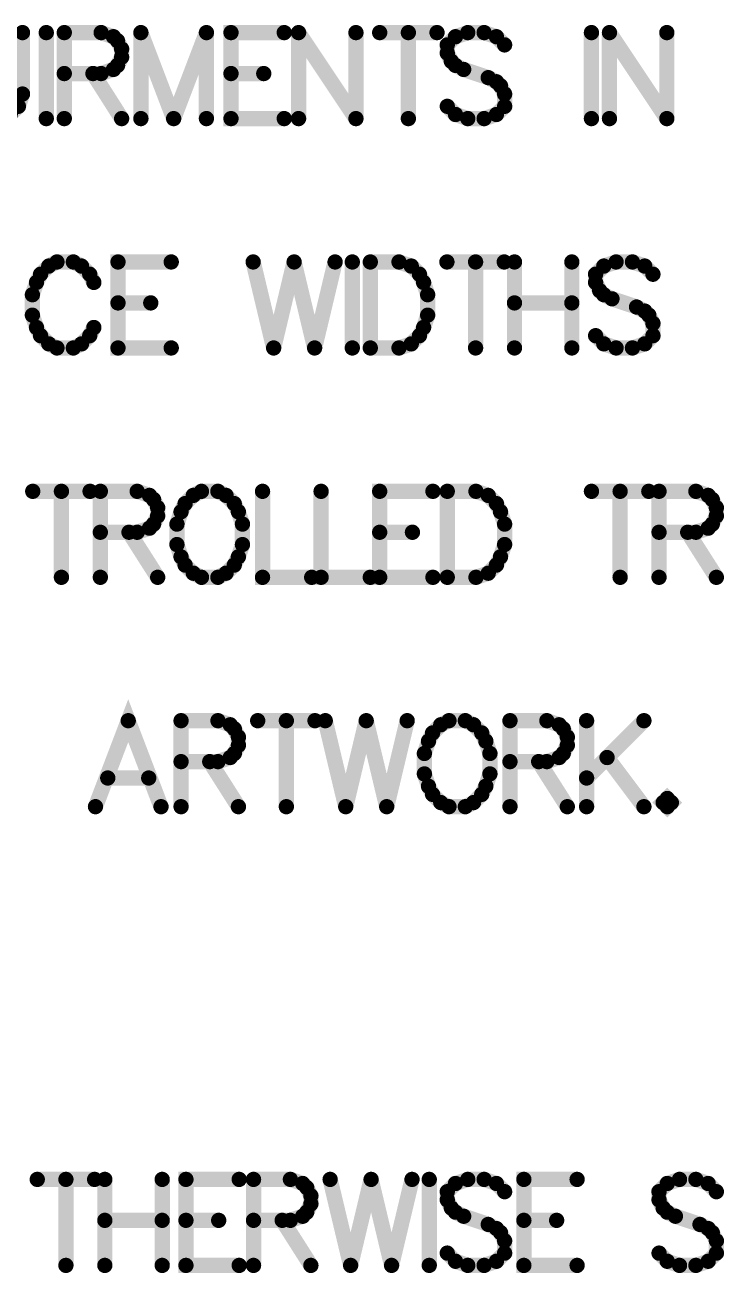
# Model space of a CAD drawing. Extents: x -9.8 to 23.3, y -7.1 to 14.3.
# Drawn here: x -5.481 to -5.024, y 5.085 to 5.901 of the extents above; entities that cross this region are included whole.
import ezdxf

# ---------------------------------------------------------------- set-up
doc = ezdxf.new("R2010")
doc.units = 0
doc.layers.add('2D_LINE_00', color=1, linetype='CONTINUOUS')

# ---------------------------------------------------------------- blocks, each defined once
blk = doc.blocks.new('SMOOTH_0$01')
at = {"const_width": 0.005}
blk.add_lwpolyline([(-0.0025, 0, 1), (0.0025, 0, 1)], format="xyb", close=True, dxfattribs=at)
blk = doc.blocks.new('DRAWING_961')
at = {"layer": '2D_LINE_00', "const_width": 0.01}
blk.add_lwpolyline([(0, 0), (-0.02143, 0.05624), (-0.04285, 0)], dxfattribs=at)
at = {"layer": '2D_LINE_00'}
for p in [(-0.02143, 0.05624), (-0.04285, 0), (0, 0)]:
    blk.add_blockref('SMOOTH_0$01', p, dxfattribs=at)
blk = doc.blocks.new('DRAWING_962')
at = {"layer": '2D_LINE_00', "const_width": 0.01}
blk.add_lwpolyline([(0, 0), (0.02678, 0)], dxfattribs=at)
at = {"layer": '2D_LINE_00'}
for p in [(0, 0), (0.02678, 0)]:
    blk.add_blockref('SMOOTH_0$01', p, dxfattribs=at)
blk = doc.blocks.new('DRAWING_963')
at = {"layer": '2D_LINE_00', "const_width": 0.01}
blk.add_lwpolyline([(0, 0), (0, -0.05624)], dxfattribs=at)
at = {"layer": '2D_LINE_00'}
for p in [(0, 0), (0, -0.05624)]:
    blk.add_blockref('SMOOTH_0$01', p, dxfattribs=at)
blk = doc.blocks.new('DRAWING_964')
at = {"layer": '2D_LINE_00', "const_width": 0.01}
blk.add_lwpolyline([(0, 0), (0.0241, 0), (0.03213, -0.00268), (0.03481, -0.00536), (0.03749, -0.01071), (0.03749, -0.01607), (0.03481, -0.02143), (0.03213, -0.0241), (0.0241, -0.02678), (0, -0.02678)], dxfattribs=at)
at = {"layer": '2D_LINE_00'}
for p in [(0, 0), (0.0241, 0), (0.03213, -0.00268), (0.03481, -0.00536), (0.03749, -0.01071), (0.03749, -0.01607), (0, -0.02678), (0.0241, -0.02678), (0.03213, -0.0241), (0.03481, -0.02143)]:
    blk.add_blockref('SMOOTH_0$01', p, dxfattribs=at)
blk = doc.blocks.new('DRAWING_965')
at = {"layer": '2D_LINE_00', "const_width": 0.01}
blk.add_lwpolyline([(0, 0), (0.01875, -0.02946)], dxfattribs=at)
at = {"layer": '2D_LINE_00'}
for p in [(0, 0), (0.01875, -0.02946)]:
    blk.add_blockref('SMOOTH_0$01', p, dxfattribs=at)
blk = doc.blocks.new('DRAWING_966')
at = {"layer": '2D_LINE_00', "const_width": 0.01}
blk.add_lwpolyline([(0, 0), (0, -0.05624)], dxfattribs=at)
at = {"layer": '2D_LINE_00'}
for p in [(0, 0), (0, -0.05624)]:
    blk.add_blockref('SMOOTH_0$01', p, dxfattribs=at)
blk = doc.blocks.new('DRAWING_967')
at = {"layer": '2D_LINE_00', "const_width": 0.01}
blk.add_lwpolyline([(0, 0), (0.03749, 0)], dxfattribs=at)
at = {"layer": '2D_LINE_00'}
for p in [(0, 0), (0.03749, 0)]:
    blk.add_blockref('SMOOTH_0$01', p, dxfattribs=at)
blk = doc.blocks.new('DRAWING_968')
at = {"layer": '2D_LINE_00', "const_width": 0.01}
blk.add_lwpolyline([(0, 0), (0.01339, -0.05624)], dxfattribs=at)
at = {"layer": '2D_LINE_00'}
for p in [(0, 0), (0.01339, -0.05624)]:
    blk.add_blockref('SMOOTH_0$01', p, dxfattribs=at)
blk = doc.blocks.new('DRAWING_969')
at = {"layer": '2D_LINE_00', "const_width": 0.01}
blk.add_lwpolyline([(0, 0), (-0.01339, -0.05624)], dxfattribs=at)
at = {"layer": '2D_LINE_00'}
for p in [(0, 0), (-0.01339, -0.05624)]:
    blk.add_blockref('SMOOTH_0$01', p, dxfattribs=at)
blk = doc.blocks.new('DRAWING_970')
at = {"layer": '2D_LINE_00', "const_width": 0.01}
blk.add_lwpolyline([(0, 0), (0.01339, -0.05624)], dxfattribs=at)
at = {"layer": '2D_LINE_00'}
for p in [(0, 0), (0.01339, -0.05624)]:
    blk.add_blockref('SMOOTH_0$01', p, dxfattribs=at)
blk = doc.blocks.new('DRAWING_971')
at = {"layer": '2D_LINE_00', "const_width": 0.01}
blk.add_lwpolyline([(0, 0), (-0.01339, -0.05624)], dxfattribs=at)
at = {"layer": '2D_LINE_00'}
for p in [(0, 0), (-0.01339, -0.05624)]:
    blk.add_blockref('SMOOTH_0$01', p, dxfattribs=at)
blk = doc.blocks.new('DRAWING_972')
at = {"layer": '2D_LINE_00', "const_width": 0.01}
blk.add_lwpolyline([(0, 0), (-0.00536, -0.00268), (-0.01071, -0.00804), (-0.01339, -0.01339), (-0.01607, -0.02143), (-0.01607, -0.03482), (-0.01339, -0.04285), (-0.01071, -0.04821), (-0.00536, -0.05356), (0, -0.05624), (0.01071, -0.05624), (0.01607, -0.05356), (0.02142, -0.04821), (0.0241, -0.04285), (0.02678, -0.03482), (0.02678, -0.02143), (0.0241, -0.01339), (0.02142, -0.00804), (0.01607, -0.00268), (0.01071, 0), (0, 0)], dxfattribs=at)
at = {"layer": '2D_LINE_00'}
for p in [(-0.00536, -0.00268), (0, 0), (0, 0), (0.01071, 0), (0.01607, -0.00268), (-0.01071, -0.00804), (0.02142, -0.00804), (-0.01339, -0.01339), (0.0241, -0.01339), (-0.01607, -0.02143), (0.02678, -0.02143), (-0.01607, -0.03482), (0.02678, -0.03482), (-0.01339, -0.04285), (0.0241, -0.04285), (-0.01071, -0.04821), (-0.00536, -0.05356), (0.01607, -0.05356), (0.02142, -0.04821), (0, -0.05624), (0.01071, -0.05624)]:
    blk.add_blockref('SMOOTH_0$01', p, dxfattribs=at)
blk = doc.blocks.new('DRAWING_973')
at = {"layer": '2D_LINE_00', "const_width": 0.01}
blk.add_lwpolyline([(0, 0), (0, -0.05624)], dxfattribs=at)
at = {"layer": '2D_LINE_00'}
for p in [(0, 0), (0, -0.05624)]:
    blk.add_blockref('SMOOTH_0$01', p, dxfattribs=at)
blk = doc.blocks.new('DRAWING_974')
at = {"layer": '2D_LINE_00', "const_width": 0.01}
blk.add_lwpolyline([(0, 0), (0.0241, 0), (0.03214, -0.00268), (0.03482, -0.00536), (0.03749, -0.01071), (0.03749, -0.01607), (0.03482, -0.02143), (0.03214, -0.0241), (0.0241, -0.02678), (0, -0.02678)], dxfattribs=at)
at = {"layer": '2D_LINE_00'}
for p in [(0, 0), (0.0241, 0), (0.03214, -0.00268), (0.03482, -0.00536), (0.03749, -0.01071), (0.03749, -0.01607), (0, -0.02678), (0.0241, -0.02678), (0.03214, -0.0241), (0.03482, -0.02143)]:
    blk.add_blockref('SMOOTH_0$01', p, dxfattribs=at)
blk = doc.blocks.new('DRAWING_975')
at = {"layer": '2D_LINE_00', "const_width": 0.01}
blk.add_lwpolyline([(0, 0), (0.01874, -0.02946)], dxfattribs=at)
at = {"layer": '2D_LINE_00'}
for p in [(0, 0), (0.01874, -0.02946)]:
    blk.add_blockref('SMOOTH_0$01', p, dxfattribs=at)
blk = doc.blocks.new('DRAWING_976')
at = {"layer": '2D_LINE_00', "const_width": 0.01}
blk.add_lwpolyline([(0, 0), (0, -0.05624)], dxfattribs=at)
at = {"layer": '2D_LINE_00'}
for p in [(0, 0), (0, -0.05624)]:
    blk.add_blockref('SMOOTH_0$01', p, dxfattribs=at)
blk = doc.blocks.new('DRAWING_977')
at = {"layer": '2D_LINE_00', "const_width": 0.01}
blk.add_lwpolyline([(0, 0), (-0.03749, -0.03749)], dxfattribs=at)
at = {"layer": '2D_LINE_00'}
for p in [(0, 0), (-0.03749, -0.03749)]:
    blk.add_blockref('SMOOTH_0$01', p, dxfattribs=at)
blk = doc.blocks.new('DRAWING_978')
at = {"layer": '2D_LINE_00', "const_width": 0.01}
blk.add_lwpolyline([(0, 0), (0.0241, -0.03214)], dxfattribs=at)
at = {"layer": '2D_LINE_00'}
for p in [(0, 0), (0.0241, -0.03214)]:
    blk.add_blockref('SMOOTH_0$01', p, dxfattribs=at)
blk = doc.blocks.new('DRAWING_979')
at = {"layer": '2D_LINE_00', "const_width": 0.01}
blk.add_lwpolyline([(0, 0), (-0.00268, -0.00268), (0, -0.00536), (0.00267, -0.00268), (0, 0)], dxfattribs=at)
at = {"layer": '2D_LINE_00'}
for p in [(-0.00268, -0.00268), (0, 0), (0, 0), (0.00267, -0.00268), (0, -0.00536)]:
    blk.add_blockref('SMOOTH_0$01', p, dxfattribs=at)
blk = doc.blocks.new('DRAWING_994')
at = {"layer": '2D_LINE_00', "const_width": 0.01}
blk.add_lwpolyline([(0, 0), (-0.00268, 0.00535), (-0.00804, 0.01071), (-0.01339, 0.01339), (-0.02411, 0.01339), (-0.02946, 0.01071), (-0.03482, 0.00535), (-0.0375, 0), (-0.04017, -0.00804), (-0.04017, -0.02143), (-0.0375, -0.02946), (-0.03482, -0.03482), (-0.02946, -0.04017), (-0.02411, -0.04285), (-0.01339, -0.04285), (-0.00804, -0.04017), (-0.00268, -0.03482), (0, -0.02946)], dxfattribs=at)
at = {"layer": '2D_LINE_00'}
for p in [(-0.02411, 0.01339), (-0.01339, 0.01339), (-0.03482, 0.00535), (-0.02946, 0.01071), (-0.00804, 0.01071), (-0.00268, 0.00535), (-0.0375, 0), (0, 0), (-0.04017, -0.00804), (-0.04017, -0.02143), (-0.0375, -0.02946), (0, -0.02946), (-0.03482, -0.03482), (-0.00268, -0.03482), (-0.02946, -0.04017), (-0.02411, -0.04285), (-0.01339, -0.04285), (-0.00804, -0.04017)]:
    blk.add_blockref('SMOOTH_0$01', p, dxfattribs=at)
blk = doc.blocks.new('DRAWING_995')
at = {"layer": '2D_LINE_00', "const_width": 0.01}
blk.add_lwpolyline([(0, 0), (-0.03481, 0), (-0.03481, -0.05624), (0, -0.05624)], dxfattribs=at)
at = {"layer": '2D_LINE_00'}
for p in [(-0.03481, 0), (0, 0), (-0.03481, -0.05624), (0, -0.05624)]:
    blk.add_blockref('SMOOTH_0$01', p, dxfattribs=at)
blk = doc.blocks.new('DRAWING_996')
at = {"layer": '2D_LINE_00', "const_width": 0.01}
blk.add_lwpolyline([(0, 0), (0.02142, 0)], dxfattribs=at)
at = {"layer": '2D_LINE_00'}
for p in [(0, 0), (0.02142, 0)]:
    blk.add_blockref('SMOOTH_0$01', p, dxfattribs=at)
blk = doc.blocks.new('DRAWING_997')
at = {"layer": '2D_LINE_00', "const_width": 0.01}
blk.add_lwpolyline([(0, 0), (0.01339, -0.05624)], dxfattribs=at)
at = {"layer": '2D_LINE_00'}
for p in [(0, 0), (0.01339, -0.05624)]:
    blk.add_blockref('SMOOTH_0$01', p, dxfattribs=at)
blk = doc.blocks.new('DRAWING_998')
at = {"layer": '2D_LINE_00', "const_width": 0.01}
blk.add_lwpolyline([(0, 0), (-0.01339, -0.05624)], dxfattribs=at)
at = {"layer": '2D_LINE_00'}
for p in [(0, 0), (-0.01339, -0.05624)]:
    blk.add_blockref('SMOOTH_0$01', p, dxfattribs=at)
blk = doc.blocks.new('DRAWING_999')
at = {"layer": '2D_LINE_00', "const_width": 0.01}
blk.add_lwpolyline([(0, 0), (0.01339, -0.05624)], dxfattribs=at)
at = {"layer": '2D_LINE_00'}
for p in [(0, 0), (0.01339, -0.05624)]:
    blk.add_blockref('SMOOTH_0$01', p, dxfattribs=at)
blk = doc.blocks.new('DRAWING_1000')
at = {"layer": '2D_LINE_00', "const_width": 0.01}
blk.add_lwpolyline([(0, 0), (-0.01339, -0.05624)], dxfattribs=at)
at = {"layer": '2D_LINE_00'}
for p in [(0, 0), (-0.01339, -0.05624)]:
    blk.add_blockref('SMOOTH_0$01', p, dxfattribs=at)
blk = doc.blocks.new('DRAWING_1001')
at = {"layer": '2D_LINE_00', "const_width": 0.01}
blk.add_lwpolyline([(0, 0), (0, -0.05624)], dxfattribs=at)
at = {"layer": '2D_LINE_00'}
for p in [(0, 0), (0, -0.05624)]:
    blk.add_blockref('SMOOTH_0$01', p, dxfattribs=at)
blk = doc.blocks.new('DRAWING_1002')
at = {"layer": '2D_LINE_00', "const_width": 0.01}
blk.add_lwpolyline([(0, 0), (0, -0.05624)], dxfattribs=at)
at = {"layer": '2D_LINE_00'}
for p in [(0, 0), (0, -0.05624)]:
    blk.add_blockref('SMOOTH_0$01', p, dxfattribs=at)
blk = doc.blocks.new('DRAWING_1003')
at = {"layer": '2D_LINE_00', "const_width": 0.01}
blk.add_lwpolyline([(0, 0), (0.01875, 0), (0.02678, -0.00268), (0.03214, -0.00804), (0.03482, -0.01339), (0.03749, -0.02143), (0.03749, -0.03482), (0.03482, -0.04285), (0.03214, -0.04821), (0.02678, -0.05356), (0.01875, -0.05624), (0, -0.05624)], dxfattribs=at)
at = {"layer": '2D_LINE_00'}
for p in [(0, 0), (0.01875, 0), (0.02678, -0.00268), (0.03214, -0.00804), (0.03482, -0.01339), (0.03749, -0.02143), (0.03749, -0.03482), (0.03482, -0.04285), (0.02678, -0.05356), (0.03214, -0.04821), (0, -0.05624), (0.01875, -0.05624)]:
    blk.add_blockref('SMOOTH_0$01', p, dxfattribs=at)
blk = doc.blocks.new('DRAWING_1004')
at = {"layer": '2D_LINE_00', "const_width": 0.01}
blk.add_lwpolyline([(0, 0), (0, -0.05624)], dxfattribs=at)
at = {"layer": '2D_LINE_00'}
for p in [(0, 0), (0, -0.05624)]:
    blk.add_blockref('SMOOTH_0$01', p, dxfattribs=at)
blk = doc.blocks.new('DRAWING_1005')
at = {"layer": '2D_LINE_00', "const_width": 0.01}
blk.add_lwpolyline([(0, 0), (0.03749, 0)], dxfattribs=at)
at = {"layer": '2D_LINE_00'}
for p in [(0, 0), (0.03749, 0)]:
    blk.add_blockref('SMOOTH_0$01', p, dxfattribs=at)
blk = doc.blocks.new('DRAWING_1006')
at = {"layer": '2D_LINE_00', "const_width": 0.01}
blk.add_lwpolyline([(0, 0), (0, -0.05624)], dxfattribs=at)
at = {"layer": '2D_LINE_00'}
for p in [(0, 0), (0, -0.05624)]:
    blk.add_blockref('SMOOTH_0$01', p, dxfattribs=at)
blk = doc.blocks.new('DRAWING_1007')
at = {"layer": '2D_LINE_00', "const_width": 0.01}
blk.add_lwpolyline([(0, 0), (0, -0.05624)], dxfattribs=at)
at = {"layer": '2D_LINE_00'}
for p in [(0, 0), (0, -0.05624)]:
    blk.add_blockref('SMOOTH_0$01', p, dxfattribs=at)
blk = doc.blocks.new('DRAWING_1008')
at = {"layer": '2D_LINE_00', "const_width": 0.01}
blk.add_lwpolyline([(0, 0), (0.03749, 0)], dxfattribs=at)
at = {"layer": '2D_LINE_00'}
for p in [(0, 0), (0.03749, 0)]:
    blk.add_blockref('SMOOTH_0$01', p, dxfattribs=at)
blk = doc.blocks.new('DRAWING_1009')
at = {"layer": '2D_LINE_00', "const_width": 0.01}
blk.add_lwpolyline([(0, 0), (-0.00535, 0.00536), (-0.01339, 0.00804), (-0.0241, 0.00804), (-0.03213, 0.00536), (-0.03749, 0), (-0.03749, -0.00535), (-0.03481, -0.01071), (-0.03213, -0.01339), (-0.02678, -0.01606), (-0.01071, -0.02142), (-0.00535, -0.0241), (-0.00268, -0.02678), (0, -0.03213), (0, -0.04017), (-0.00535, -0.04552), (-0.01339, -0.0482), (-0.0241, -0.0482), (-0.03213, -0.04552), (-0.03749, -0.04017)], dxfattribs=at)
at = {"layer": '2D_LINE_00'}
for p in [(-0.03213, 0.00536), (-0.0241, 0.00804), (-0.01339, 0.00804), (-0.00535, 0.00536), (-0.03749, 0), (0, 0), (-0.03749, -0.00535), (-0.03481, -0.01071), (-0.03213, -0.01339), (-0.02678, -0.01606), (-0.01071, -0.02142), (-0.00535, -0.0241), (-0.00268, -0.02678), (0, -0.03213), (-0.03749, -0.04017), (-0.03213, -0.04552), (-0.00535, -0.04552), (0, -0.04017), (-0.0241, -0.0482), (-0.01339, -0.0482)]:
    blk.add_blockref('SMOOTH_0$01', p, dxfattribs=at)
blk = doc.blocks.new('DRAWING_1098')
at = {"layer": '2D_LINE_00', "const_width": 0.01}
blk.add_lwpolyline([(0, 0), (0, -0.05624)], dxfattribs=at)
at = {"layer": '2D_LINE_00'}
for p in [(0, 0), (0, -0.05624)]:
    blk.add_blockref('SMOOTH_0$01', p, dxfattribs=at)
blk = doc.blocks.new('DRAWING_1099')
at = {"layer": '2D_LINE_00', "const_width": 0.01}
blk.add_lwpolyline([(0, 0), (0.03749, 0)], dxfattribs=at)
at = {"layer": '2D_LINE_00'}
for p in [(0, 0), (0.03749, 0)]:
    blk.add_blockref('SMOOTH_0$01', p, dxfattribs=at)
blk = doc.blocks.new('DRAWING_1100')
at = {"layer": '2D_LINE_00', "const_width": 0.01}
blk.add_lwpolyline([(0, 0), (0, -0.05624)], dxfattribs=at)
at = {"layer": '2D_LINE_00'}
for p in [(0, 0), (0, -0.05624)]:
    blk.add_blockref('SMOOTH_0$01', p, dxfattribs=at)
blk = doc.blocks.new('DRAWING_1101')
at = {"layer": '2D_LINE_00', "const_width": 0.01}
blk.add_lwpolyline([(0, 0), (0.0241, 0), (0.03213, -0.00268), (0.03481, -0.00536), (0.03749, -0.01071), (0.03749, -0.01607), (0.03481, -0.02143), (0.03213, -0.0241), (0.0241, -0.02678), (0, -0.02678)], dxfattribs=at)
at = {"layer": '2D_LINE_00'}
for p in [(0, 0), (0.0241, 0), (0.03213, -0.00268), (0.03481, -0.00536), (0.03749, -0.01071), (0.03749, -0.01607), (0, -0.02678), (0.0241, -0.02678), (0.03213, -0.0241), (0.03481, -0.02143)]:
    blk.add_blockref('SMOOTH_0$01', p, dxfattribs=at)
blk = doc.blocks.new('DRAWING_1102')
at = {"layer": '2D_LINE_00', "const_width": 0.01}
blk.add_lwpolyline([(0, 0), (0.01875, -0.02946)], dxfattribs=at)
at = {"layer": '2D_LINE_00'}
for p in [(0, 0), (0.01875, -0.02946)]:
    blk.add_blockref('SMOOTH_0$01', p, dxfattribs=at)
blk = doc.blocks.new('DRAWING_1103')
at = {"layer": '2D_LINE_00', "const_width": 0.01}
blk.add_lwpolyline([(0, 0), (-0.00535, -0.00268), (-0.01071, -0.00804), (-0.01338, -0.01339), (-0.01606, -0.02143), (-0.01606, -0.03482), (-0.01338, -0.04285), (-0.01071, -0.04821), (-0.00535, -0.05356), (0, -0.05624), (0.01072, -0.05624), (0.01607, -0.05356), (0.02143, -0.04821), (0.02411, -0.04285), (0.02678, -0.03482), (0.02678, -0.02143), (0.02411, -0.01339), (0.02143, -0.00804), (0.01607, -0.00268), (0.01072, 0), (0, 0)], dxfattribs=at)
at = {"layer": '2D_LINE_00'}
for p in [(-0.00535, -0.00268), (0, 0), (0, 0), (0.01072, 0), (0.01607, -0.00268), (-0.01071, -0.00804), (0.02143, -0.00804), (-0.01338, -0.01339), (0.02411, -0.01339), (-0.01606, -0.02143), (0.02678, -0.02143), (-0.01606, -0.03482), (0.02678, -0.03482), (-0.01338, -0.04285), (0.02411, -0.04285), (-0.01071, -0.04821), (-0.00535, -0.05356), (0.01607, -0.05356), (0.02143, -0.04821), (0, -0.05624), (0.01072, -0.05624)]:
    blk.add_blockref('SMOOTH_0$01', p, dxfattribs=at)
blk = doc.blocks.new('DRAWING_1104')
at = {"layer": '2D_LINE_00', "const_width": 0.01}
blk.add_lwpolyline([(0, 0), (0, -0.05624), (0.03213, -0.05624)], dxfattribs=at)
at = {"layer": '2D_LINE_00'}
for p in [(0, 0), (0, -0.05624), (0.03213, -0.05624)]:
    blk.add_blockref('SMOOTH_0$01', p, dxfattribs=at)
blk = doc.blocks.new('DRAWING_1105')
at = {"layer": '2D_LINE_00', "const_width": 0.01}
blk.add_lwpolyline([(0, 0), (0, -0.05624), (0.03214, -0.05624)], dxfattribs=at)
at = {"layer": '2D_LINE_00'}
for p in [(0, 0), (0, -0.05624), (0.03214, -0.05624)]:
    blk.add_blockref('SMOOTH_0$01', p, dxfattribs=at)
blk = doc.blocks.new('DRAWING_1106')
at = {"layer": '2D_LINE_00', "const_width": 0.01}
blk.add_lwpolyline([(0, 0), (-0.03481, 0), (-0.03481, -0.05624), (0, -0.05624)], dxfattribs=at)
at = {"layer": '2D_LINE_00'}
for p in [(-0.03481, 0), (0, 0), (-0.03481, -0.05624), (0, -0.05624)]:
    blk.add_blockref('SMOOTH_0$01', p, dxfattribs=at)
blk = doc.blocks.new('DRAWING_1107')
at = {"layer": '2D_LINE_00', "const_width": 0.01}
blk.add_lwpolyline([(0, 0), (0.02142, 0)], dxfattribs=at)
at = {"layer": '2D_LINE_00'}
for p in [(0, 0), (0.02142, 0)]:
    blk.add_blockref('SMOOTH_0$01', p, dxfattribs=at)
blk = doc.blocks.new('DRAWING_1108')
at = {"layer": '2D_LINE_00', "const_width": 0.01}
blk.add_lwpolyline([(0, 0), (0, -0.05624)], dxfattribs=at)
at = {"layer": '2D_LINE_00'}
for p in [(0, 0), (0, -0.05624)]:
    blk.add_blockref('SMOOTH_0$01', p, dxfattribs=at)
blk = doc.blocks.new('DRAWING_1109')
at = {"layer": '2D_LINE_00', "const_width": 0.01}
blk.add_lwpolyline([(0, 0), (0.01874, 0), (0.02678, -0.00268), (0.03213, -0.00804), (0.03481, -0.01339), (0.03749, -0.02143), (0.03749, -0.03482), (0.03481, -0.04285), (0.03213, -0.04821), (0.02678, -0.05356), (0.01874, -0.05624), (0, -0.05624)], dxfattribs=at)
at = {"layer": '2D_LINE_00'}
for p in [(0, 0), (0.01874, 0), (0.02678, -0.00268), (0.03213, -0.00804), (0.03481, -0.01339), (0.03749, -0.02143), (0.03749, -0.03482), (0.03481, -0.04285), (0.02678, -0.05356), (0.03213, -0.04821), (0, -0.05624), (0.01874, -0.05624)]:
    blk.add_blockref('SMOOTH_0$01', p, dxfattribs=at)
blk = doc.blocks.new('DRAWING_1110')
at = {"layer": '2D_LINE_00', "const_width": 0.01}
blk.add_lwpolyline([(0, 0), (0, -0.05624)], dxfattribs=at)
at = {"layer": '2D_LINE_00'}
for p in [(0, 0), (0, -0.05624)]:
    blk.add_blockref('SMOOTH_0$01', p, dxfattribs=at)
blk = doc.blocks.new('DRAWING_1111')
at = {"layer": '2D_LINE_00', "const_width": 0.01}
blk.add_lwpolyline([(0, 0), (0.03749, 0)], dxfattribs=at)
at = {"layer": '2D_LINE_00'}
for p in [(0, 0), (0.03749, 0)]:
    blk.add_blockref('SMOOTH_0$01', p, dxfattribs=at)
blk = doc.blocks.new('DRAWING_1112')
at = {"layer": '2D_LINE_00', "const_width": 0.01}
blk.add_lwpolyline([(0, 0), (0, -0.05624)], dxfattribs=at)
at = {"layer": '2D_LINE_00'}
for p in [(0, 0), (0, -0.05624)]:
    blk.add_blockref('SMOOTH_0$01', p, dxfattribs=at)
blk = doc.blocks.new('DRAWING_1113')
at = {"layer": '2D_LINE_00', "const_width": 0.01}
blk.add_lwpolyline([(0, 0), (0.0241, 0), (0.03213, -0.00268), (0.03481, -0.00536), (0.03749, -0.01071), (0.03749, -0.01607), (0.03481, -0.02143), (0.03213, -0.0241), (0.0241, -0.02678), (0, -0.02678)], dxfattribs=at)
at = {"layer": '2D_LINE_00'}
for p in [(0, 0), (0.0241, 0), (0.03213, -0.00268), (0.03481, -0.00536), (0.03749, -0.01071), (0.03749, -0.01607), (0, -0.02678), (0.0241, -0.02678), (0.03213, -0.0241), (0.03481, -0.02143)]:
    blk.add_blockref('SMOOTH_0$01', p, dxfattribs=at)
blk = doc.blocks.new('DRAWING_1114')
at = {"layer": '2D_LINE_00', "const_width": 0.01}
blk.add_lwpolyline([(0, 0), (0.01875, -0.02946)], dxfattribs=at)
at = {"layer": '2D_LINE_00'}
for p in [(0, 0), (0.01875, -0.02946)]:
    blk.add_blockref('SMOOTH_0$01', p, dxfattribs=at)
blk = doc.blocks.new('DRAWING_1196')
at = {"layer": '2D_LINE_00', "const_width": 0.01}
blk.add_lwpolyline([(0, 0), (0, -0.04017), (0.00268, -0.04821), (0.00804, -0.05356), (0.01607, -0.05624), (0.02143, -0.05624), (0.02946, -0.05356), (0.03482, -0.04821), (0.0375, -0.04017), (0.0375, 0)], dxfattribs=at)
at = {"layer": '2D_LINE_00'}
for p in [(0, 0), (0.0375, 0), (0, -0.04017), (0.0375, -0.04017), (0.00268, -0.04821), (0.00804, -0.05356), (0.02946, -0.05356), (0.03482, -0.04821), (0.01607, -0.05624), (0.02143, -0.05624)]:
    blk.add_blockref('SMOOTH_0$01', p, dxfattribs=at)
blk = doc.blocks.new('DRAWING_1197')
at = {"layer": '2D_LINE_00', "const_width": 0.01}
blk.add_lwpolyline([(0, 0), (0, -0.05624)], dxfattribs=at)
at = {"layer": '2D_LINE_00'}
for p in [(0, 0), (0, -0.05624)]:
    blk.add_blockref('SMOOTH_0$01', p, dxfattribs=at)
blk = doc.blocks.new('DRAWING_1198')
at = {"layer": '2D_LINE_00', "const_width": 0.01}
blk.add_lwpolyline([(0, 0), (0, -0.05624)], dxfattribs=at)
at = {"layer": '2D_LINE_00'}
for p in [(0, 0), (0, -0.05624)]:
    blk.add_blockref('SMOOTH_0$01', p, dxfattribs=at)
blk = doc.blocks.new('DRAWING_1199')
at = {"layer": '2D_LINE_00', "const_width": 0.01}
blk.add_lwpolyline([(0, 0), (0.0241, 0), (0.03214, -0.00268), (0.03482, -0.00536), (0.03749, -0.01071), (0.03749, -0.01607), (0.03482, -0.02143), (0.03214, -0.0241), (0.0241, -0.02678), (0, -0.02678)], dxfattribs=at)
at = {"layer": '2D_LINE_00'}
for p in [(0, 0), (0.0241, 0), (0.03214, -0.00268), (0.03482, -0.00536), (0.03749, -0.01071), (0.03749, -0.01607), (0, -0.02678), (0.0241, -0.02678), (0.03214, -0.0241), (0.03482, -0.02143)]:
    blk.add_blockref('SMOOTH_0$01', p, dxfattribs=at)
blk = doc.blocks.new('DRAWING_1200')
at = {"layer": '2D_LINE_00', "const_width": 0.01}
blk.add_lwpolyline([(0, 0), (0.01874, -0.02946)], dxfattribs=at)
at = {"layer": '2D_LINE_00'}
for p in [(0, 0), (0.01874, -0.02946)]:
    blk.add_blockref('SMOOTH_0$01', p, dxfattribs=at)
blk = doc.blocks.new('DRAWING_1201')
at = {"layer": '2D_LINE_00', "const_width": 0.01}
blk.add_lwpolyline([(0, 0), (0, -0.05624)], dxfattribs=at)
at = {"layer": '2D_LINE_00'}
for p in [(0, 0), (0, -0.05624)]:
    blk.add_blockref('SMOOTH_0$01', p, dxfattribs=at)
blk = doc.blocks.new('DRAWING_1202')
at = {"layer": '2D_LINE_00', "const_width": 0.01}
blk.add_lwpolyline([(0, 0), (0.02142, -0.05624)], dxfattribs=at)
at = {"layer": '2D_LINE_00'}
for p in [(0, 0), (0.02142, -0.05624)]:
    blk.add_blockref('SMOOTH_0$01', p, dxfattribs=at)
blk = doc.blocks.new('DRAWING_1203')
at = {"layer": '2D_LINE_00', "const_width": 0.01}
blk.add_lwpolyline([(0, 0), (-0.02143, -0.05624)], dxfattribs=at)
at = {"layer": '2D_LINE_00'}
for p in [(0, 0), (-0.02143, -0.05624)]:
    blk.add_blockref('SMOOTH_0$01', p, dxfattribs=at)
blk = doc.blocks.new('DRAWING_1204')
at = {"layer": '2D_LINE_00', "const_width": 0.01}
blk.add_lwpolyline([(0, 0), (0, -0.05624)], dxfattribs=at)
at = {"layer": '2D_LINE_00'}
for p in [(0, 0), (0, -0.05624)]:
    blk.add_blockref('SMOOTH_0$01', p, dxfattribs=at)
blk = doc.blocks.new('DRAWING_1205')
at = {"layer": '2D_LINE_00', "const_width": 0.01}
blk.add_lwpolyline([(0, 0), (-0.03481, 0), (-0.03481, -0.05624), (0, -0.05624)], dxfattribs=at)
at = {"layer": '2D_LINE_00'}
for p in [(-0.03481, 0), (0, 0), (-0.03481, -0.05624), (0, -0.05624)]:
    blk.add_blockref('SMOOTH_0$01', p, dxfattribs=at)
blk = doc.blocks.new('DRAWING_1206')
at = {"layer": '2D_LINE_00', "const_width": 0.01}
blk.add_lwpolyline([(0, 0), (0.02142, 0)], dxfattribs=at)
at = {"layer": '2D_LINE_00'}
for p in [(0, 0), (0.02142, 0)]:
    blk.add_blockref('SMOOTH_0$01', p, dxfattribs=at)
blk = doc.blocks.new('DRAWING_1207')
at = {"layer": '2D_LINE_00', "const_width": 0.01}
blk.add_lwpolyline([(0, 0), (0, -0.05624)], dxfattribs=at)
at = {"layer": '2D_LINE_00'}
for p in [(0, 0), (0, -0.05624)]:
    blk.add_blockref('SMOOTH_0$01', p, dxfattribs=at)
blk = doc.blocks.new('DRAWING_1208')
at = {"layer": '2D_LINE_00', "const_width": 0.01}
blk.add_lwpolyline([(0, 0), (0.0375, -0.05624)], dxfattribs=at)
at = {"layer": '2D_LINE_00'}
for p in [(0, 0), (0.0375, -0.05624)]:
    blk.add_blockref('SMOOTH_0$01', p, dxfattribs=at)
blk = doc.blocks.new('DRAWING_1209')
at = {"layer": '2D_LINE_00', "const_width": 0.01}
blk.add_lwpolyline([(0, 0), (0, -0.05624)], dxfattribs=at)
at = {"layer": '2D_LINE_00'}
for p in [(0, 0), (0, -0.05624)]:
    blk.add_blockref('SMOOTH_0$01', p, dxfattribs=at)
blk = doc.blocks.new('DRAWING_1210')
at = {"layer": '2D_LINE_00', "const_width": 0.01}
blk.add_lwpolyline([(0, 0), (0, -0.05624)], dxfattribs=at)
at = {"layer": '2D_LINE_00'}
for p in [(0, 0), (0, -0.05624)]:
    blk.add_blockref('SMOOTH_0$01', p, dxfattribs=at)
blk = doc.blocks.new('DRAWING_1211')
at = {"layer": '2D_LINE_00', "const_width": 0.01}
blk.add_lwpolyline([(0, 0), (0.03749, 0)], dxfattribs=at)
at = {"layer": '2D_LINE_00'}
for p in [(0, 0), (0.03749, 0)]:
    blk.add_blockref('SMOOTH_0$01', p, dxfattribs=at)
blk = doc.blocks.new('DRAWING_1212')
at = {"layer": '2D_LINE_00', "const_width": 0.01}
blk.add_lwpolyline([(0, 0), (-0.00536, 0.00536), (-0.01339, 0.00804), (-0.0241, 0.00804), (-0.03214, 0.00536), (-0.03749, 0), (-0.03749, -0.00535), (-0.03482, -0.01071), (-0.03214, -0.01339), (-0.02678, -0.01606), (-0.01071, -0.02142), (-0.00536, -0.0241), (-0.00268, -0.02678), (0, -0.03213), (0, -0.04017), (-0.00536, -0.04552), (-0.01339, -0.0482), (-0.0241, -0.0482), (-0.03214, -0.04552), (-0.03749, -0.04017)], dxfattribs=at)
at = {"layer": '2D_LINE_00'}
for p in [(-0.03214, 0.00536), (-0.0241, 0.00804), (-0.01339, 0.00804), (-0.00536, 0.00536), (-0.03749, 0), (0, 0), (-0.03749, -0.00535), (-0.03482, -0.01071), (-0.03214, -0.01339), (-0.02678, -0.01606), (-0.01071, -0.02142), (-0.00536, -0.0241), (-0.00268, -0.02678), (0, -0.03213), (-0.03749, -0.04017), (-0.03214, -0.04552), (-0.00536, -0.04552), (0, -0.04017), (-0.0241, -0.0482), (-0.01339, -0.0482)]:
    blk.add_blockref('SMOOTH_0$01', p, dxfattribs=at)
blk = doc.blocks.new('DRAWING_1213')
at = {"layer": '2D_LINE_00', "const_width": 0.01}
blk.add_lwpolyline([(0, 0), (0, -0.05624)], dxfattribs=at)
at = {"layer": '2D_LINE_00'}
for p in [(0, 0), (0, -0.05624)]:
    blk.add_blockref('SMOOTH_0$01', p, dxfattribs=at)
blk = doc.blocks.new('DRAWING_1214')
at = {"layer": '2D_LINE_00', "const_width": 0.01}
blk.add_lwpolyline([(0, 0), (0, -0.05624)], dxfattribs=at)
at = {"layer": '2D_LINE_00'}
for p in [(0, 0), (0, -0.05624)]:
    blk.add_blockref('SMOOTH_0$01', p, dxfattribs=at)
blk = doc.blocks.new('DRAWING_1215')
at = {"layer": '2D_LINE_00', "const_width": 0.01}
blk.add_lwpolyline([(0, 0), (0.0375, -0.05624)], dxfattribs=at)
at = {"layer": '2D_LINE_00'}
for p in [(0, 0), (0.0375, -0.05624)]:
    blk.add_blockref('SMOOTH_0$01', p, dxfattribs=at)
blk = doc.blocks.new('DRAWING_1216')
at = {"layer": '2D_LINE_00', "const_width": 0.01}
blk.add_lwpolyline([(0, 0), (0, -0.05624)], dxfattribs=at)
at = {"layer": '2D_LINE_00'}
for p in [(0, 0), (0, -0.05624)]:
    blk.add_blockref('SMOOTH_0$01', p, dxfattribs=at)
blk = doc.blocks.new('DRAWING_1577')
at = {"layer": '2D_LINE_00', "const_width": 0.01}
blk.add_lwpolyline([(0, 0), (0, -0.05624)], dxfattribs=at)
at = {"layer": '2D_LINE_00'}
for p in [(0, 0), (0, -0.05624)]:
    blk.add_blockref('SMOOTH_0$01', p, dxfattribs=at)
blk = doc.blocks.new('DRAWING_1578')
at = {"layer": '2D_LINE_00', "const_width": 0.01}
blk.add_lwpolyline([(0, 0), (0.03749, 0)], dxfattribs=at)
at = {"layer": '2D_LINE_00'}
for p in [(0, 0), (0.03749, 0)]:
    blk.add_blockref('SMOOTH_0$01', p, dxfattribs=at)
blk = doc.blocks.new('DRAWING_1579')
at = {"layer": '2D_LINE_00', "const_width": 0.01}
blk.add_lwpolyline([(0, 0), (0, -0.05624)], dxfattribs=at)
at = {"layer": '2D_LINE_00'}
for p in [(0, 0), (0, -0.05624)]:
    blk.add_blockref('SMOOTH_0$01', p, dxfattribs=at)
blk = doc.blocks.new('DRAWING_1580')
at = {"layer": '2D_LINE_00', "const_width": 0.01}
blk.add_lwpolyline([(0, 0), (0, -0.05624)], dxfattribs=at)
at = {"layer": '2D_LINE_00'}
for p in [(0, 0), (0, -0.05624)]:
    blk.add_blockref('SMOOTH_0$01', p, dxfattribs=at)
blk = doc.blocks.new('DRAWING_1581')
at = {"layer": '2D_LINE_00', "const_width": 0.01}
blk.add_lwpolyline([(0, 0), (0.0375, 0)], dxfattribs=at)
at = {"layer": '2D_LINE_00'}
for p in [(0, 0), (0.0375, 0)]:
    blk.add_blockref('SMOOTH_0$01', p, dxfattribs=at)
blk = doc.blocks.new('DRAWING_1582')
at = {"layer": '2D_LINE_00', "const_width": 0.01}
blk.add_lwpolyline([(0, 0), (-0.03481, 0), (-0.03481, -0.05624), (0, -0.05624)], dxfattribs=at)
at = {"layer": '2D_LINE_00'}
for p in [(-0.03481, 0), (0, 0), (-0.03481, -0.05624), (0, -0.05624)]:
    blk.add_blockref('SMOOTH_0$01', p, dxfattribs=at)
blk = doc.blocks.new('DRAWING_1583')
at = {"layer": '2D_LINE_00', "const_width": 0.01}
blk.add_lwpolyline([(0, 0), (0.02142, 0)], dxfattribs=at)
at = {"layer": '2D_LINE_00'}
for p in [(0, 0), (0.02142, 0)]:
    blk.add_blockref('SMOOTH_0$01', p, dxfattribs=at)
blk = doc.blocks.new('DRAWING_1584')
at = {"layer": '2D_LINE_00', "const_width": 0.01}
blk.add_lwpolyline([(0, 0), (0, -0.05624)], dxfattribs=at)
at = {"layer": '2D_LINE_00'}
for p in [(0, 0), (0, -0.05624)]:
    blk.add_blockref('SMOOTH_0$01', p, dxfattribs=at)
blk = doc.blocks.new('DRAWING_1585')
at = {"layer": '2D_LINE_00', "const_width": 0.01}
blk.add_lwpolyline([(0, 0), (0.0241, 0), (0.03213, -0.00268), (0.03481, -0.00536), (0.03749, -0.01071), (0.03749, -0.01607), (0.03481, -0.02143), (0.03213, -0.0241), (0.0241, -0.02678), (0, -0.02678)], dxfattribs=at)
at = {"layer": '2D_LINE_00'}
for p in [(0, 0), (0.0241, 0), (0.03213, -0.00268), (0.03481, -0.00536), (0.03749, -0.01071), (0.03749, -0.01607), (0, -0.02678), (0.0241, -0.02678), (0.03213, -0.0241), (0.03481, -0.02143)]:
    blk.add_blockref('SMOOTH_0$01', p, dxfattribs=at)
blk = doc.blocks.new('DRAWING_1586')
at = {"layer": '2D_LINE_00', "const_width": 0.01}
blk.add_lwpolyline([(0, 0), (0.01875, -0.02946)], dxfattribs=at)
at = {"layer": '2D_LINE_00'}
for p in [(0, 0), (0.01875, -0.02946)]:
    blk.add_blockref('SMOOTH_0$01', p, dxfattribs=at)
blk = doc.blocks.new('DRAWING_1587')
at = {"layer": '2D_LINE_00', "const_width": 0.01}
blk.add_lwpolyline([(0, 0), (0.01339, -0.05624)], dxfattribs=at)
at = {"layer": '2D_LINE_00'}
for p in [(0, 0), (0.01339, -0.05624)]:
    blk.add_blockref('SMOOTH_0$01', p, dxfattribs=at)
blk = doc.blocks.new('DRAWING_1588')
at = {"layer": '2D_LINE_00', "const_width": 0.01}
blk.add_lwpolyline([(0, 0), (-0.01339, -0.05624)], dxfattribs=at)
at = {"layer": '2D_LINE_00'}
for p in [(0, 0), (-0.01339, -0.05624)]:
    blk.add_blockref('SMOOTH_0$01', p, dxfattribs=at)
blk = doc.blocks.new('DRAWING_1589')
at = {"layer": '2D_LINE_00', "const_width": 0.01}
blk.add_lwpolyline([(0, 0), (0.01339, -0.05624)], dxfattribs=at)
at = {"layer": '2D_LINE_00'}
for p in [(0, 0), (0.01339, -0.05624)]:
    blk.add_blockref('SMOOTH_0$01', p, dxfattribs=at)
blk = doc.blocks.new('DRAWING_1590')
at = {"layer": '2D_LINE_00', "const_width": 0.01}
blk.add_lwpolyline([(0, 0), (-0.01338, -0.05624)], dxfattribs=at)
at = {"layer": '2D_LINE_00'}
for p in [(0, 0), (-0.01338, -0.05624)]:
    blk.add_blockref('SMOOTH_0$01', p, dxfattribs=at)
blk = doc.blocks.new('DRAWING_1591')
at = {"layer": '2D_LINE_00', "const_width": 0.01}
blk.add_lwpolyline([(0, 0), (0, -0.05624)], dxfattribs=at)
at = {"layer": '2D_LINE_00'}
for p in [(0, 0), (0, -0.05624)]:
    blk.add_blockref('SMOOTH_0$01', p, dxfattribs=at)
blk = doc.blocks.new('DRAWING_1592')
at = {"layer": '2D_LINE_00', "const_width": 0.01}
blk.add_lwpolyline([(0, 0), (-0.00536, 0.00536), (-0.01339, 0.00804), (-0.0241, 0.00804), (-0.03214, 0.00536), (-0.03749, 0), (-0.03749, -0.00535), (-0.03482, -0.01071), (-0.03214, -0.01339), (-0.02678, -0.01606), (-0.01071, -0.02142), (-0.00536, -0.0241), (-0.00268, -0.02678), (0, -0.03213), (0, -0.04017), (-0.00536, -0.04552), (-0.01339, -0.0482), (-0.0241, -0.0482), (-0.03214, -0.04552), (-0.03749, -0.04017)], dxfattribs=at)
at = {"layer": '2D_LINE_00'}
for p in [(-0.03214, 0.00536), (-0.0241, 0.00804), (-0.01339, 0.00804), (-0.00536, 0.00536), (-0.03749, 0), (0, 0), (-0.03749, -0.00535), (-0.03482, -0.01071), (-0.03214, -0.01339), (-0.02678, -0.01606), (-0.01071, -0.02142), (-0.00536, -0.0241), (-0.00268, -0.02678), (0, -0.03213), (-0.03749, -0.04017), (-0.03214, -0.04552), (-0.00536, -0.04552), (0, -0.04017), (-0.0241, -0.0482), (-0.01339, -0.0482)]:
    blk.add_blockref('SMOOTH_0$01', p, dxfattribs=at)
blk = doc.blocks.new('DRAWING_1593')
at = {"layer": '2D_LINE_00', "const_width": 0.01}
blk.add_lwpolyline([(0, 0), (-0.03482, 0), (-0.03482, -0.05624), (0, -0.05624)], dxfattribs=at)
at = {"layer": '2D_LINE_00'}
for p in [(-0.03482, 0), (0, 0), (-0.03482, -0.05624), (0, -0.05624)]:
    blk.add_blockref('SMOOTH_0$01', p, dxfattribs=at)
blk = doc.blocks.new('DRAWING_1594')
at = {"layer": '2D_LINE_00', "const_width": 0.01}
blk.add_lwpolyline([(0, 0), (0.02143, 0)], dxfattribs=at)
at = {"layer": '2D_LINE_00'}
for p in [(0, 0), (0.02143, 0)]:
    blk.add_blockref('SMOOTH_0$01', p, dxfattribs=at)
blk = doc.blocks.new('DRAWING_1595')
at = {"layer": '2D_LINE_00', "const_width": 0.01}
blk.add_lwpolyline([(0, 0), (-0.00536, 0.00536), (-0.01339, 0.00804), (-0.0241, 0.00804), (-0.03214, 0.00536), (-0.03749, 0), (-0.03749, -0.00535), (-0.03481, -0.01071), (-0.03214, -0.01339), (-0.02678, -0.01606), (-0.01071, -0.02142), (-0.00536, -0.0241), (-0.00268, -0.02678), (0, -0.03213), (0, -0.04017), (-0.00536, -0.04552), (-0.01339, -0.0482), (-0.0241, -0.0482), (-0.03214, -0.04552), (-0.03749, -0.04017)], dxfattribs=at)
at = {"layer": '2D_LINE_00'}
for p in [(-0.03214, 0.00536), (-0.0241, 0.00804), (-0.01339, 0.00804), (-0.00536, 0.00536), (-0.03749, 0), (0, 0), (-0.03749, -0.00535), (-0.03481, -0.01071), (-0.03214, -0.01339), (-0.02678, -0.01606), (-0.01071, -0.02142), (-0.00536, -0.0241), (-0.00268, -0.02678), (0, -0.03213), (-0.03749, -0.04017), (-0.03214, -0.04552), (-0.00536, -0.04552), (0, -0.04017), (-0.0241, -0.0482), (-0.01339, -0.0482)]:
    blk.add_blockref('SMOOTH_0$01', p, dxfattribs=at)

msp = doc.modelspace()

# ---------------------------------------------------------------- block references
for name, p in [('DRAWING_1196', (-5.51966, 5.89624)), ('DRAWING_1197', (-5.46663, 5.89624)), ('DRAWING_1198', (-5.45485, 5.89624)), ('DRAWING_1199', (-5.45485, 5.89624)), ('DRAWING_1201', (-5.40477, 5.89624)), ('DRAWING_1202', (-5.40477, 5.89624)), ('DRAWING_1203', (-5.36192, 5.89624)), ('DRAWING_1204', (-5.36192, 5.89624)), ('DRAWING_1205', (-5.31104, 5.89624)), ('DRAWING_1207', (-5.30167, 5.89624)), ('DRAWING_1208', (-5.30167, 5.89624)), ('DRAWING_1209', (-5.26417, 5.89624)), ('DRAWING_1211', (-5.24864, 5.89624)), ('DRAWING_1210', (-5.2299, 5.89624)), ('DRAWING_1212', (-5.16696, 5.8882)), ('DRAWING_1213', (-5.11019, 5.89624)), ('DRAWING_1214', (-5.09841, 5.89624)), ('DRAWING_1215', (-5.09841, 5.89624)), ('DRAWING_1216', (-5.06091, 5.89624)), ('DRAWING_1200', (-5.4361, 5.86946)), ('DRAWING_1206', (-5.34585, 5.86946)), ('DRAWING_994', (-5.43553, 5.73285)), ('DRAWING_995', (-5.38492, 5.74624)), ('DRAWING_997', (-5.33136, 5.74624)), ('DRAWING_998', (-5.30458, 5.74624)), ('DRAWING_999', (-5.30458, 5.74624)), ('DRAWING_1000', (-5.2778, 5.74624)), ('DRAWING_1001', (-5.26655, 5.74624)), ('DRAWING_1002', (-5.25477, 5.74624)), ('DRAWING_1003', (-5.25477, 5.74624)), ('DRAWING_1005', (-5.20469, 5.74624)), ('DRAWING_1004', (-5.18594, 5.74624)), ('DRAWING_1006', (-5.1605, 5.74624)), ('DRAWING_1007', (-5.12301, 5.74624)), ('DRAWING_1009', (-5.06999, 5.7382)), ('DRAWING_996', (-5.41973, 5.71946)), ('DRAWING_1008', (-5.1605, 5.71946)), ('DRAWING_1099', (-5.47547, 5.59624)), ('DRAWING_1098', (-5.45672, 5.59624)), ('DRAWING_1100', (-5.43128, 5.59624)), ('DRAWING_1101', (-5.43128, 5.59624)), ('DRAWING_1103', (-5.36514, 5.59624)), ('DRAWING_1104', (-5.32523, 5.59624)), ('DRAWING_1105', (-5.28694, 5.59624)), ('DRAWING_1106', (-5.21383, 5.59624)), ('DRAWING_1108', (-5.20445, 5.59624)), ('DRAWING_1109', (-5.20445, 5.59624)), ('DRAWING_1111', (-5.11019, 5.59624)), ('DRAWING_1110', (-5.09144, 5.59624)), ('DRAWING_1112', (-5.066, 5.59624)), ('DRAWING_1113', (-5.066, 5.59624)), ('DRAWING_1102', (-5.41254, 5.56946)), ('DRAWING_1107', (-5.24864, 5.56946)), ('DRAWING_1114', (-5.04726, 5.56946)), ('DRAWING_961', (-5.39161, 5.39)), ('DRAWING_963', (-5.37849, 5.44624)), ('DRAWING_964', (-5.37849, 5.44624)), ('DRAWING_967', (-5.32841, 5.44624)), ('DRAWING_966', (-5.30967, 5.44624)), ('DRAWING_968', (-5.28423, 5.44624)), ('DRAWING_969', (-5.25745, 5.44624)), ('DRAWING_970', (-5.25745, 5.44624)), ('DRAWING_971', (-5.23067, 5.44624)), ('DRAWING_972', (-5.20335, 5.44624)), ('DRAWING_973', (-5.16345, 5.44624)), ('DRAWING_974', (-5.16345, 5.44624)), ('DRAWING_976', (-5.11337, 5.44624)), ('DRAWING_977', (-5.07588, 5.44624)), ('DRAWING_965', (-5.35975, 5.41946)), ('DRAWING_975', (-5.1447, 5.41946)), ('DRAWING_978', (-5.09998, 5.42214)), ('DRAWING_962', (-5.42643, 5.40875)), ('DRAWING_979', (-5.06061, 5.39536)), ('DRAWING_1578', (-5.47252, 5.14624)), ('DRAWING_1577', (-5.45378, 5.14624)), ('DRAWING_1579', (-5.42834, 5.14624)), ('DRAWING_1580', (-5.39084, 5.14624)), ('DRAWING_1582', (-5.3405, 5.14624)), ('DRAWING_1584', (-5.33112, 5.14624)), ('DRAWING_1585', (-5.33112, 5.14624)), ('DRAWING_1587', (-5.28104, 5.14624)), ('DRAWING_1588', (-5.25426, 5.14624)), ('DRAWING_1589', (-5.25426, 5.14624)), ('DRAWING_1590', (-5.22749, 5.14624)), ('DRAWING_1591', (-5.21624, 5.14624)), ('DRAWING_1592', (-5.16696, 5.1382)), ('DRAWING_1593', (-5.11956, 5.14624)), ('DRAWING_1595', (-5.02851, 5.1382)), ('DRAWING_1581', (-5.42834, 5.11946)), ('DRAWING_1583', (-5.37531, 5.11946)), ('DRAWING_1586', (-5.31238, 5.11946)), ('DRAWING_1594', (-5.15438, 5.11946))]:
    msp.add_blockref(name, p)

doc.saveas('drawing.dxf')
